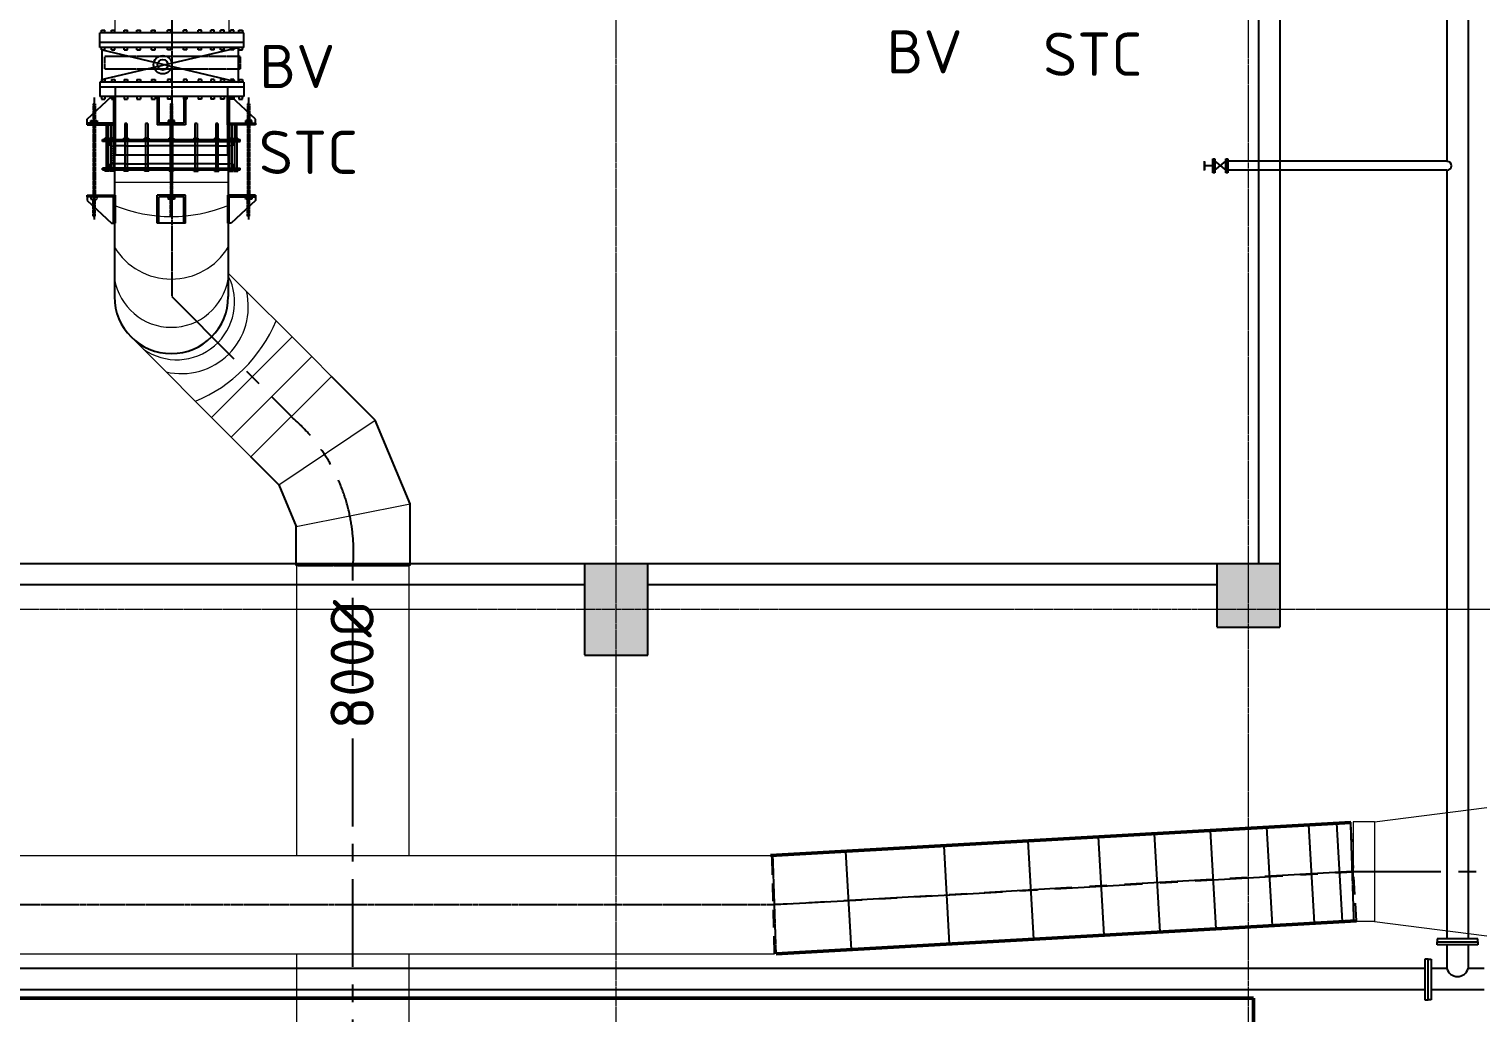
# Model space of a CAD drawing. Header units: inches. Extents: x 86328 to 235202, y 68629 to 184293.
# Drawn here: x 177821 to 188156, y 118070 to 125070 of the extents above; entities that cross this region are included whole.
import ezdxf

# ---------------------------------------------------------------- set-up
doc = ezdxf.new("R2010")
doc.units = ezdxf.units.IN
doc.header["$MEASUREMENT"] = 0
for name, pattern in [('CENTER', [2, 1.25, -0.25, 0.25, -0.25]), ('HIDDEN', [0.375, 0.25, -0.125]), ('PHANTOM2', [1.25, 0.625, -0.125, 0.125, -0.125, 0.125, -0.125])]:
    doc.linetypes.add(name, pattern=pattern)
for name, color, linetype, lineweight in [('.5', 8, 'Continuous', 0), ('DIM', 251, 'Continuous', 0), ('hid', 8, 'HIDDEN', 0), ('MECHANICAL', 8, 'Continuous', 0), ('plan', 8, 'Continuous', 0)]:
    doc.layers.add(name, color=color, linetype=linetype, lineweight=lineweight)
for name, color, linetype in [('1', 1, 'CENTER'), ('2', 2, 'HIDDEN'), ('pipes', 2, 'Continuous'), ('sleeve type coupling', 1, 'Continuous'), ('steel elbow 45deg', 3, 'Continuous'), ('steel elbow 90deg', 3, 'Continuous'), ('text', 3, 'Continuous')]:
    doc.layers.add(name, color=color, linetype=linetype)
doc.styles.add('ISO', font='isocpeur.ttf')

msp = doc.modelspace()

# ---------------------------------------------------------------- hatches: boundary and pattern name
at = {"layer": 'DIM', "linetype": 'HIDDEN', "lineweight": 25, "ltscale": 10}
for points in [[(182226, 121265), (181776, 121265), (181776, 120615), (182226, 120615)], [(186726, 121265), (186276, 121265), (186276, 120815), (186726, 120815)]]:
    msp.add_hatch(color=8, dxfattribs=at).paths.add_polyline_path(points)

# ---------------------------------------------------------------- linework, layer by layer
at = {"layer": '.5', "color": 8, "linetype": 'CENTER', "ltscale": 10}
for p, q in [((182001, 116744), (182001, 148029)), ((186501, 116744), (186501, 148029)), ((193392, 120941), (128878, 120941))]:
    msp.add_line(p, q, dxfattribs=at)
at = {"color": 8, "linetype": 'PHANTOM2', "ltscale": 20}
for p, q in [((178838, 146211), (178838, 123166)), ((144984, 118840), (183127, 118840))]:
    msp.add_line(p, q, dxfattribs=at)
at = {"color": 8}
for p, q in [((178337, 125061), (178361, 125061)), ((178337, 125043), (178337, 125061)), ((178361, 125043), (178361, 125061)), ((178409, 125061), (178433, 125061)), ((178409, 125043), (178409, 125061)), ((178433, 125043), (178433, 125061)), ((178499, 125061), (178523, 125061)), ((178499, 125043), (178499, 125061)), ((178523, 125043), (178523, 125061)), ((178589, 125061), (178614, 125061)), ((178589, 125043), (178589, 125061)), ((178614, 125043), (178614, 125061)), ((178694, 125061), (178719, 125061)), ((178694, 125043), (178694, 125061)), ((178719, 125043), (178719, 125061)), ((178807, 125043), (178807, 125061)), ((178831, 125061), (178807, 125061)), ((178831, 125043), (178831, 125061)), ((178920, 125043), (178920, 125061)), ((178944, 125061), (178920, 125061)), ((178944, 125043), (178944, 125061)), ((179025, 125043), (179025, 125061)), ((179049, 125061), (179025, 125061)), ((179049, 125043), (179049, 125061)), ((179115, 125043), (179115, 125061)), ((179140, 125061), (179115, 125061)), ((179140, 125043), (179140, 125061)), ((179185, 125043), (179185, 125061)), ((179209, 125061), (179185, 125061)), ((179209, 125043), (179209, 125061)), ((179254, 125043), (179254, 125061)), ((179278, 125061), (179254, 125061)), ((179278, 125043), (179278, 125061)), ((179315, 125043), (179315, 125061)), ((179315, 125061), (179340, 125061)), ((179340, 125061), (179340, 125043)), ((179350, 125043), (178325, 125043)), ((178325, 124939), (178325, 125043)), ((179350, 124975), (178325, 124975)), ((179350, 124939), (179350, 125043)), ((179350, 124939), (178325, 124939)), ((178337, 124710), (179313, 124939)), ((178337, 124922), (178337, 124939)), ((178337, 124922), (178361, 124922)), ((178341, 124922), (179313, 124693)), ((178341, 124692), (178341, 124922)), ((178361, 124922), (178361, 124939)), ((178409, 124922), (178409, 124939)), ((178409, 124922), (178433, 124922)), ((178433, 124922), (178433, 124939)), ((178499, 124922), (178499, 124939)), ((178499, 124922), (178523, 124922)), ((178523, 124922), (178523, 124939)), ((178589, 124922), (178589, 124939)), ((178589, 124922), (178614, 124922)), ((178614, 124922), (178614, 124939)), ((178694, 124922), (178694, 124939)), ((178694, 124922), (178719, 124922)), ((178719, 124922), (178719, 124939)), ((178807, 124922), (178807, 124939)), ((178831, 124922), (178807, 124922)), ((178831, 124922), (178831, 124939)), ((178920, 124922), (178920, 124939)), ((178944, 124922), (178920, 124922)), ((178944, 124922), (178944, 124939)), ((179025, 124922), (179025, 124939)), ((179049, 124922), (179025, 124922)), ((179049, 124922), (179049, 124939)), ((179115, 124922), (179115, 124939)), ((179140, 124922), (179115, 124922)), ((179140, 124922), (179140, 124939)), ((179185, 124922), (179185, 124939)), ((179209, 124922), (179185, 124922)), ((179209, 124922), (179209, 124939)), ((179254, 124922), (179254, 124939)), ((179278, 124922), (179254, 124922)), ((179278, 124922), (179278, 124939)), ((179313, 124693), (179313, 124939)), ((179315, 124922), (179315, 124939)), ((179315, 124922), (179340, 124922)), ((179340, 124922), (179340, 124939)), ((178325, 124693), (178325, 124589)), ((179350, 124693), (178325, 124693)), ((179350, 124657), (178325, 124657)), ((178337, 124711), (178361, 124711)), ((178337, 124711), (178337, 124693)), ((178361, 124711), (178361, 124693)), ((178409, 124711), (178433, 124711)), ((178409, 124711), (178409, 124693)), ((178433, 124711), (178433, 124693)), ((178499, 124711), (178523, 124711)), ((178499, 124711), (178499, 124693)), ((178523, 124711), (178523, 124693)), ((178589, 124711), (178614, 124711)), ((178589, 124711), (178589, 124693)), ((178614, 124711), (178614, 124693)), ((178694, 124711), (178719, 124711)), ((178694, 124711), (178694, 124693)), ((178719, 124711), (178719, 124693)), ((178807, 124711), (178807, 124693)), ((178831, 124711), (178807, 124711)), ((178831, 124711), (178831, 124693)), ((178920, 124711), (178920, 124693)), ((178944, 124711), (178920, 124711)), ((178944, 124711), (178944, 124693)), ((179025, 124711), (179025, 124693)), ((179049, 124711), (179025, 124711)), ((179049, 124711), (179049, 124693)), ((179115, 124711), (179115, 124693)), ((179140, 124711), (179115, 124711)), ((179140, 124711), (179140, 124693)), ((179185, 124711), (179185, 124693)), ((179209, 124711), (179185, 124711)), ((179209, 124711), (179209, 124693)), ((179254, 124711), (179254, 124693)), ((179278, 124711), (179254, 124711)), ((179278, 124711), (179278, 124693)), ((179315, 124711), (179315, 124693)), ((179315, 124711), (179340, 124711)), ((179340, 124711), (179340, 124693)), ((179350, 124693), (179350, 124589)), ((178234, 124429), (178409, 124589)), ((179350, 124589), (178325, 124589)), ((178337, 124589), (178337, 124572)), ((178337, 124572), (178361, 124572)), ((178361, 124589), (178361, 124572)), ((178409, 124589), (178409, 124572)), ((178409, 124589), (178434, 124589)), ((178409, 124572), (178433, 124572)), ((178434, 124589), (178422, 124589)), ((178422, 124589), (178422, 124401)), ((178433, 124589), (178433, 124572)), ((178434, 124389), (178434, 124589)), ((178499, 124589), (178499, 124572)), ((178499, 124572), (178523, 124572)), ((178523, 124589), (178523, 124572)), ((178589, 124589), (178589, 124572)), ((178589, 124572), (178614, 124572)), ((178614, 124589), (178614, 124572)), ((178694, 124589), (178694, 124572)), ((178694, 124572), (178719, 124572)), ((178719, 124589), (178719, 124572)), ((178734, 124589), (178734, 124389)), ((178934, 124589), (178734, 124589)), ((178746, 124589), (178746, 124401)), ((178807, 124589), (178807, 124572)), ((178831, 124572), (178807, 124572)), ((178831, 124589), (178831, 124572)), ((178920, 124589), (178920, 124572)), ((178944, 124572), (178920, 124572)), ((178922, 124589), (178922, 124401)), ((178934, 124589), (178934, 124389)), ((178944, 124589), (178944, 124572)), ((179025, 124589), (179025, 124572)), ((179049, 124572), (179025, 124572)), ((179049, 124589), (179049, 124572)), ((179115, 124589), (179115, 124572)), ((179140, 124572), (179115, 124572)), ((179140, 124589), (179140, 124572)), ((179185, 124589), (179185, 124572)), ((179209, 124572), (179185, 124572)), ((179209, 124589), (179209, 124572)), ((179259, 124589), (179234, 124589)), ((179234, 124589), (179246, 124589)), ((179234, 124389), (179234, 124589)), ((179246, 124589), (179246, 124401)), ((179254, 124589), (179254, 124572)), ((179278, 124572), (179254, 124572)), ((179434, 124429), (179259, 124589)), ((179278, 124589), (179278, 124572)), ((179315, 124589), (179315, 124572)), ((179315, 124572), (179340, 124572)), ((179340, 124572), (179340, 124589)), ((178234, 124389), (178234, 124429)), ((178422, 124401), (178234, 124401)), ((178234, 124401), (178234, 124389)), ((178234, 124389), (178434, 124389)), ((178734, 124429), (178746, 124429)), ((178934, 124389), (178734, 124389)), ((178922, 124401), (178746, 124401)), ((178922, 124429), (178934, 124429)), ((179434, 124389), (179234, 124389)), ((179246, 124401), (179434, 124401)), ((179434, 124389), (179434, 124429)), ((179434, 124401), (179434, 124389)), ((178234, 123889), (178234, 123849)), ((178234, 123877), (178234, 123889)), ((178234, 123889), (178434, 123889)), ((178422, 123877), (178234, 123877)), ((178234, 123849), (178409, 123689)), ((178422, 123689), (178422, 123877)), ((178434, 123889), (178434, 123689)), ((178734, 123689), (178734, 123889)), ((178934, 123889), (178734, 123889)), ((178734, 123849), (178746, 123849)), ((178746, 123689), (178746, 123877)), ((178922, 123877), (178746, 123877)), ((178922, 123689), (178922, 123877)), ((178922, 123849), (178934, 123849)), ((178934, 123689), (178934, 123889)), ((179434, 123889), (179234, 123889)), ((179234, 123889), (179234, 123689)), ((179246, 123689), (179246, 123877)), ((179246, 123877), (179434, 123877)), ((179434, 123849), (179259, 123689)), ((179434, 123889), (179434, 123849)), ((179434, 123877), (179434, 123889)), ((178409, 123689), (178434, 123689)), ((178434, 123689), (178422, 123689)), ((178934, 123689), (178734, 123689)), ((179259, 123689), (179234, 123689)), ((179234, 123689), (179246, 123689))]:
    msp.add_line(p, q, dxfattribs=at)
at = {"color": 8, "linetype": 'HIDDEN'}
for p, q in [((179206, 124875), (178361, 124875)), ((178361, 124785), (178361, 124875)), ((179327, 124875), (179206, 124875)), ((179327, 124785), (179327, 124875)), ((179206, 124785), (178361, 124785)), ((179327, 124785), (179206, 124785))]:
    msp.add_line(p, q, dxfattribs=at)
at = {"color": 8, "linetype": 'CENTER', "ltscale": 500}
for p, q in [((178838, 123166), (179688, 122316)), ((180127, 116397), (180127, 121255)), ((187241, 119075), (183127, 118840)), ((183127, 118840), (187241, 119074)), ((187246, 119075), (189991, 119075))]:
    msp.add_line(p, q, dxfattribs=at)
at = {"color": 8}
for radius in [65.7, 37.5]:
    msp.add_circle((178773, 124816), radius, dxfattribs=at)
at = {"color": 8, "linetype": 'CENTER', "ltscale": 500}
msp.add_arc((178865, 121350), 1266, 355.5215, 49.4785, dxfattribs=at)
at = {"layer": '1', "color": 8}
for p, q in [((178278, 124539), (178278, 123877)), ((178278, 124539), (178278, 124419)), ((178278, 124539), (178291, 124539)), ((178291, 124539), (178291, 123877)), ((178291, 124539), (178291, 124419)), ((178827, 124539), (178827, 123877)), ((178827, 124539), (178841, 124539)), ((178841, 124539), (178841, 123877)), ((179377, 124539), (179377, 123877)), ((179377, 124539), (179377, 124419)), ((179391, 124539), (179377, 124539)), ((179391, 124539), (179391, 123877)), ((179391, 124539), (179391, 124419)), ((178291, 124468), (178278, 124468)), ((178291, 124468), (178278, 124468)), ((178291, 124464), (178278, 124464)), ((178291, 124464), (178278, 124464)), ((178291, 124460), (178278, 124460)), ((178291, 124460), (178278, 124460)), ((178291, 124460), (178278, 124460)), ((178291, 124460), (178278, 124460)), ((178291, 124456), (178278, 124456)), ((178291, 124456), (178278, 124456)), ((178291, 124452), (178278, 124452)), ((178291, 124452), (178278, 124452)), ((178291, 124448), (178278, 124448)), ((178291, 124448), (178278, 124448)), ((178291, 124444), (178278, 124444)), ((178291, 124444), (178278, 124444)), ((178291, 124439), (178278, 124439)), ((178291, 124439), (178278, 124439)), ((178291, 124435), (178278, 124435)), ((178291, 124435), (178278, 124435)), ((178291, 124431), (178278, 124431)), ((178291, 124431), (178278, 124431)), ((178827, 124448), (178841, 124448)), ((178827, 124448), (178841, 124448)), ((178827, 124444), (178841, 124444)), ((178827, 124444), (178841, 124444)), ((178827, 124439), (178841, 124439)), ((178827, 124439), (178841, 124439)), ((178827, 124435), (178841, 124435)), ((178827, 124435), (178841, 124435)), ((178827, 124431), (178841, 124431)), ((178827, 124431), (178841, 124431)), ((179377, 124468), (179391, 124468)), ((179377, 124468), (179391, 124468)), ((179377, 124464), (179391, 124464)), ((179377, 124464), (179391, 124464)), ((179377, 124460), (179391, 124460)), ((179377, 124460), (179391, 124460)), ((179377, 124460), (179391, 124460)), ((179377, 124460), (179391, 124460)), ((179377, 124456), (179391, 124456)), ((179377, 124456), (179391, 124456)), ((179377, 124452), (179391, 124452)), ((179377, 124452), (179391, 124452)), ((179377, 124448), (179391, 124448)), ((179377, 124448), (179391, 124448)), ((179377, 124444), (179391, 124444)), ((179377, 124444), (179391, 124444)), ((179377, 124439), (179391, 124439)), ((179377, 124439), (179391, 124439)), ((179377, 124435), (179391, 124435)), ((179377, 124435), (179391, 124435)), ((179377, 124431), (179391, 124431)), ((179377, 124431), (179391, 124431)), ((178261, 124401), (178261, 124419)), ((178261, 124419), (178307, 124419)), ((178307, 124401), (178261, 124401)), ((178269, 124419), (178269, 124401)), ((178269, 124419), (178269, 124401)), ((178291, 124427), (178278, 124427)), ((178291, 124427), (178278, 124427)), ((178291, 124423), (178278, 124423)), ((178291, 124423), (178278, 124423)), ((178291, 124419), (178278, 124419)), ((178291, 124419), (178278, 124419)), ((178291, 124399), (178278, 124399)), ((178291, 124399), (178278, 124399)), ((178291, 124395), (178278, 124395)), ((178291, 124395), (178278, 124395)), ((178291, 124390), (178278, 124390)), ((178291, 124390), (178278, 124390)), ((178291, 124386), (178278, 124386)), ((178291, 124386), (178278, 124386)), ((178291, 124382), (178278, 124382)), ((178291, 124382), (178278, 124382)), ((178291, 124378), (178278, 124378)), ((178291, 124378), (178278, 124378)), ((178291, 124374), (178278, 124374)), ((178291, 124374), (178278, 124374)), ((178299, 124419), (178299, 124401)), ((178299, 124419), (178299, 124401)), ((178307, 124419), (178307, 124401)), ((178857, 124419), (178811, 124419)), ((178811, 124419), (178811, 124401)), ((178857, 124419), (178811, 124419)), ((178811, 124419), (178811, 124401)), ((178811, 124401), (178857, 124401)), ((178811, 124401), (178857, 124401)), ((178819, 124419), (178819, 124401)), ((178819, 124419), (178819, 124401)), ((178827, 124427), (178841, 124427)), ((178827, 124427), (178841, 124427)), ((178827, 124423), (178841, 124423)), ((178827, 124423), (178841, 124423)), ((178827, 124419), (178841, 124419)), ((178827, 124419), (178841, 124419)), ((178827, 124399), (178841, 124399)), ((178827, 124399), (178841, 124399)), ((178827, 124395), (178841, 124395)), ((178827, 124395), (178841, 124395)), ((178827, 124390), (178841, 124390)), ((178827, 124390), (178841, 124390)), ((178827, 124386), (178841, 124386)), ((178827, 124386), (178841, 124386)), ((178827, 124382), (178841, 124382)), ((178827, 124382), (178841, 124382)), ((178827, 124378), (178841, 124378)), ((178827, 124378), (178841, 124378)), ((178827, 124374), (178841, 124374)), ((178827, 124374), (178841, 124374)), ((178827, 124370), (178841, 124370)), ((178827, 124370), (178841, 124370)), ((178849, 124419), (178849, 124401)), ((178849, 124419), (178849, 124401)), ((178857, 124401), (178857, 124419)), ((178857, 124401), (178857, 124419)), ((179407, 124419), (179361, 124419)), ((179361, 124419), (179361, 124401)), ((179361, 124401), (179407, 124401)), ((179369, 124419), (179369, 124401)), ((179369, 124419), (179369, 124401)), ((179377, 124427), (179391, 124427)), ((179377, 124427), (179391, 124427)), ((179377, 124423), (179391, 124423)), ((179377, 124423), (179391, 124423)), ((179377, 124419), (179391, 124419)), ((179377, 124419), (179391, 124419)), ((179377, 124399), (179391, 124399)), ((179377, 124399), (179391, 124399)), ((179377, 124395), (179391, 124395)), ((179377, 124395), (179391, 124395)), ((179377, 124390), (179391, 124390)), ((179377, 124390), (179391, 124390)), ((179377, 124386), (179391, 124386)), ((179377, 124386), (179391, 124386)), ((179377, 124382), (179391, 124382)), ((179377, 124382), (179391, 124382)), ((179377, 124378), (179391, 124378)), ((179377, 124378), (179391, 124378)), ((179377, 124374), (179391, 124374)), ((179377, 124374), (179391, 124374)), ((179399, 124419), (179399, 124401)), ((179399, 124419), (179399, 124401)), ((179407, 124401), (179407, 124419)), ((178269, 123860), (178269, 123877)), ((178269, 123860), (178269, 123877)), ((178291, 123908), (178278, 123908)), ((178291, 123908), (178278, 123908)), ((178291, 123904), (178278, 123904)), ((178291, 123904), (178278, 123904)), ((178291, 123900), (178278, 123900)), ((178291, 123900), (178278, 123900)), ((178291, 123896), (178278, 123896)), ((178291, 123896), (178278, 123896)), ((178291, 123892), (178278, 123892)), ((178291, 123892), (178278, 123892)), ((178291, 123888), (178278, 123888)), ((178291, 123888), (178278, 123888)), ((178291, 123884), (178278, 123884)), ((178291, 123884), (178278, 123884)), ((178291, 123880), (178278, 123880)), ((178291, 123880), (178278, 123880)), ((178278, 123739), (178278, 123860)), ((178291, 123859), (178278, 123859)), ((178291, 123859), (178278, 123859)), ((178291, 123855), (178278, 123855)), ((178291, 123855), (178278, 123855)), ((178291, 123851), (178278, 123851)), ((178291, 123851), (178278, 123851)), ((178291, 123847), (178278, 123847)), ((178291, 123847), (178278, 123847)), ((178291, 123843), (178278, 123843)), ((178291, 123843), (178278, 123843)), ((178291, 123839), (178278, 123839)), ((178291, 123839), (178278, 123839)), ((178291, 123835), (178278, 123835)), ((178291, 123835), (178278, 123835)), ((178291, 123831), (178278, 123831)), ((178291, 123831), (178278, 123831)), ((178291, 123827), (178278, 123827)), ((178291, 123827), (178278, 123827)), ((178291, 123823), (178278, 123823)), ((178291, 123823), (178278, 123823)), ((178291, 123818), (178278, 123818)), ((178291, 123818), (178278, 123818)), ((178291, 123818), (178278, 123818)), ((178291, 123818), (178278, 123818)), ((178291, 123814), (178278, 123814)), ((178291, 123814), (178278, 123814)), ((178291, 123739), (178291, 123860)), ((178299, 123860), (178299, 123877)), ((178299, 123860), (178299, 123877)), ((178811, 123860), (178811, 123877)), ((178811, 123877), (178857, 123877)), ((178811, 123860), (178811, 123877)), ((178811, 123877), (178857, 123877)), ((178857, 123860), (178811, 123860)), ((178857, 123860), (178811, 123860)), ((178819, 123860), (178819, 123877)), ((178819, 123860), (178819, 123877)), ((178827, 123896), (178841, 123896)), ((178827, 123896), (178841, 123896)), ((178827, 123892), (178841, 123892)), ((178827, 123892), (178841, 123892)), ((178827, 123888), (178841, 123888)), ((178827, 123888), (178841, 123888)), ((178827, 123884), (178841, 123884)), ((178827, 123884), (178841, 123884)), ((178827, 123880), (178841, 123880)), ((178827, 123880), (178841, 123880)), ((178827, 123739), (178827, 123860)), ((178827, 123859), (178841, 123859)), ((178827, 123859), (178841, 123859)), ((178827, 123855), (178841, 123855)), ((178827, 123855), (178841, 123855)), ((178827, 123851), (178841, 123851)), ((178827, 123851), (178841, 123851)), ((178827, 123847), (178841, 123847)), ((178827, 123847), (178841, 123847)), ((178841, 123739), (178841, 123860)), ((178849, 123860), (178849, 123877)), ((178849, 123860), (178849, 123877)), ((178857, 123877), (178857, 123860)), ((178857, 123877), (178857, 123860)), ((179369, 123860), (179369, 123877)), ((179369, 123860), (179369, 123877)), ((179377, 123908), (179391, 123908)), ((179377, 123908), (179391, 123908)), ((179377, 123904), (179391, 123904)), ((179377, 123904), (179391, 123904)), ((179377, 123900), (179391, 123900)), ((179377, 123900), (179391, 123900)), ((179377, 123896), (179391, 123896)), ((179377, 123896), (179391, 123896)), ((179377, 123892), (179391, 123892)), ((179377, 123892), (179391, 123892)), ((179377, 123888), (179391, 123888)), ((179377, 123888), (179391, 123888)), ((179377, 123884), (179391, 123884)), ((179377, 123884), (179391, 123884)), ((179377, 123880), (179391, 123880)), ((179377, 123880), (179391, 123880)), ((179377, 123739), (179377, 123860)), ((179377, 123859), (179391, 123859)), ((179377, 123859), (179391, 123859)), ((179377, 123855), (179391, 123855)), ((179377, 123855), (179391, 123855)), ((179377, 123851), (179391, 123851)), ((179377, 123851), (179391, 123851)), ((179377, 123847), (179391, 123847)), ((179377, 123847), (179391, 123847)), ((179377, 123843), (179391, 123843)), ((179377, 123843), (179391, 123843)), ((179377, 123839), (179391, 123839)), ((179377, 123839), (179391, 123839)), ((179377, 123835), (179391, 123835)), ((179377, 123835), (179391, 123835)), ((179377, 123831), (179391, 123831)), ((179377, 123831), (179391, 123831)), ((179377, 123827), (179391, 123827)), ((179377, 123827), (179391, 123827)), ((179377, 123823), (179391, 123823)), ((179377, 123823), (179391, 123823)), ((179377, 123818), (179391, 123818)), ((179377, 123818), (179391, 123818)), ((179377, 123818), (179391, 123818)), ((179377, 123818), (179391, 123818)), ((179377, 123814), (179391, 123814)), ((179377, 123814), (179391, 123814)), ((179391, 123739), (179391, 123860)), ((179399, 123860), (179399, 123877)), ((179399, 123860), (179399, 123877)), ((178291, 123811), (178278, 123811)), ((178291, 123811), (178278, 123811)), ((178291, 123806), (178278, 123806)), ((178291, 123806), (178278, 123806)), ((178291, 123806), (178278, 123806)), ((178291, 123806), (178278, 123806)), ((178278, 123739), (178291, 123739)), ((178827, 123739), (178841, 123739)), ((178827, 123739), (178841, 123739)), ((179377, 123811), (179391, 123811)), ((179377, 123811), (179391, 123811)), ((179377, 123806), (179391, 123806)), ((179377, 123806), (179391, 123806)), ((179377, 123806), (179391, 123806)), ((179377, 123806), (179391, 123806)), ((179391, 123739), (179377, 123739))]:
    msp.add_line(p, q, dxfattribs=at)
at = {"layer": '1', "color": 8, "linetype": 'CENTER', "ltscale": 0.09}
for p, q in [((178284, 124584), (178284, 123714)), ((178834, 123739), (178834, 124539)), ((179384, 124584), (179384, 123714))]:
    msp.add_line(p, q, dxfattribs=at)
at = {"layer": '1', "color": 8, "linetype": 'HIDDEN', "ltscale": 0.009}
for p, q in [((178278, 124401), (178278, 124419)), ((178291, 124415), (178278, 124415)), ((178291, 124415), (178278, 124415)), ((178291, 124411), (178278, 124411)), ((178291, 124411), (178278, 124411)), ((178291, 124407), (178278, 124407)), ((178291, 124407), (178278, 124407)), ((178291, 124403), (178278, 124403)), ((178291, 124403), (178278, 124403)), ((178291, 124401), (178291, 124419)), ((178827, 124401), (178827, 124419)), ((178827, 124415), (178841, 124415)), ((178827, 124415), (178841, 124415)), ((178827, 124411), (178841, 124411)), ((178827, 124411), (178841, 124411)), ((178827, 124407), (178841, 124407)), ((178827, 124407), (178841, 124407)), ((178827, 124403), (178841, 124403)), ((178827, 124403), (178841, 124403)), ((178841, 124401), (178841, 124419)), ((179377, 124401), (179377, 124419)), ((179377, 124415), (179391, 124415)), ((179377, 124415), (179391, 124415)), ((179377, 124411), (179391, 124411)), ((179377, 124411), (179391, 124411)), ((179377, 124407), (179391, 124407)), ((179377, 124407), (179391, 124407)), ((179377, 124403), (179391, 124403)), ((179377, 124403), (179391, 124403)), ((179391, 124401), (179391, 124419)), ((178278, 123877), (178278, 123860)), ((178291, 123876), (178278, 123876)), ((178291, 123876), (178278, 123876)), ((178291, 123872), (178278, 123872)), ((178291, 123872), (178278, 123872)), ((178291, 123867), (178278, 123867)), ((178291, 123867), (178278, 123867)), ((178291, 123863), (178278, 123863)), ((178291, 123863), (178278, 123863)), ((178291, 123877), (178291, 123860)), ((178827, 123877), (178827, 123860)), ((178827, 123876), (178841, 123876)), ((178827, 123876), (178841, 123876)), ((178827, 123872), (178841, 123872)), ((178827, 123872), (178841, 123872)), ((178827, 123867), (178841, 123867)), ((178827, 123867), (178841, 123867)), ((178827, 123863), (178841, 123863)), ((178827, 123863), (178841, 123863)), ((178841, 123877), (178841, 123860)), ((179377, 123877), (179377, 123860)), ((179377, 123876), (179391, 123876)), ((179377, 123876), (179391, 123876)), ((179377, 123872), (179391, 123872)), ((179377, 123872), (179391, 123872)), ((179377, 123867), (179391, 123867)), ((179377, 123867), (179391, 123867)), ((179377, 123863), (179391, 123863)), ((179377, 123863), (179391, 123863)), ((179391, 123877), (179391, 123860))]:
    msp.add_line(p, q, dxfattribs=at)
at = {"layer": '1', "color": 8}
for points in [[(178261, 123877), (178261, 123860), (178307, 123860), (178307, 123877)], [(178261, 123877), (178261, 123860), (178307, 123860), (178307, 123877)], [(179407, 123877), (179407, 123860), (179361, 123860), (179361, 123877)], [(179407, 123877), (179407, 123860), (179361, 123860), (179361, 123877)]]:
    msp.add_lwpolyline(points, close=True, dxfattribs=at)
at = {"layer": '2', "color": 8, "linetype": 'HIDDEN', "ltscale": 500}
msp.add_line((178434, 124176), (179234, 124176), dxfattribs=at)
at = {"layer": '2', "color": 8}
for p, q in [((179728, 121252), (180528, 121252)), ((187252, 118725), (187229, 119429)), ((183139, 118490), (183116, 119190))]:
    msp.add_line(p, q, dxfattribs=at)
at = {"layer": 'DIM', "color": 8, "linetype": 'HIDDEN', "lineweight": 25, "ltscale": 10}
for p, q in [((186576, 121265), (186576, 127065)), ((186726, 121265), (186726, 127065)), ((186276, 121265), (150726, 121265)), ((182226, 121265), (181776, 121265)), ((181776, 121265), (181776, 120615)), ((182226, 120615), (182226, 121265)), ((186726, 121265), (186276, 121265)), ((186276, 121265), (186276, 120815)), ((186726, 120815), (186726, 121265)), ((181776, 121115), (177726, 121115)), ((186276, 121115), (182226, 121115)), ((186276, 120815), (186726, 120815)), ((181776, 120615), (182226, 120615))]:
    msp.add_line(p, q, dxfattribs=at)
at = {"layer": 'DIM', "color": 8, "linetype": 'Continuous'}
for p, q in [((186726, 127065), (186726, 124065)), ((186355, 124066), (186355, 124129))]:
    msp.add_line(p, q, dxfattribs=at)
at = {"layer": 'DIM', "color": 8}
for p, q in [((178432, 126413), (178432, 125043)), ((179243, 125323), (179243, 125043)), ((178432, 125043), (179243, 125043)), ((179239, 123977), (178429, 123977)), ((179834, 122739), (179239, 123334)), ((179261, 122166), (178548, 122880)), ((179694, 122880), (179121, 122307)), ((179261, 122166), (179834, 122739)), ((179975, 122599), (179835, 122739)), ((179975, 122599), (179401, 122026)), ((179599, 121828), (180286, 122288)), ((179261, 122166), (179401, 122026)), ((179722, 121531), (180533, 121692)), ((180533, 121252), (179722, 121252)), ((179728, 119190), (179728, 121252)), ((180528, 119190), (180528, 121252)), ((187247, 119430), (187247, 118720)), ((166953, 119190), (183127, 119190)), ((187397, 118720), (187247, 118720)), ((187397, 118720), (188197, 118618)), ((166953, 118490), (183127, 118490)), ((179727, 117760), (179727, 118490)), ((180527, 117760), (180527, 118490))]:
    msp.add_line(p, q, dxfattribs=at)
at = {"layer": 'DIM', "color": 8, "ltscale": 200}
for q in [(188197, 119531), (187247, 119430), (187397, 118720)]:
    msp.add_line((187397, 119430), q, dxfattribs=at)
at = {"layer": 'DIM', "color": 8, "lineweight": 50}
for p, q in [((187230, 119425), (183099, 119189)), ((187270, 118726), (183139, 118490))]:
    msp.add_line(p, q, dxfattribs=at)
at = {"layer": 'DIM', "color": 8}
for centre, radius, start, end in [((178834, 124807), 1071, 247.7777, 292.2223), ((178834, 123766), 475, 211.4923, 328.5077), ((178873, 123128), 411, 234.6634, 26.8446), ((178834, 123359), 411, 189.6634, 350.3366), ((178907, 123093), 475, 256.4923, 13.5077), ((178592, 123409), 1071, 292.7777, 337.2223)]:
    msp.add_arc(centre, radius, start, end, dxfattribs=at)
at = {"layer": 'hid', "color": 8, "ltscale": 0.1}
for p, q in [((178403, 124239), (178419, 124239)), ((178403, 124239), (178419, 124239)), ((178403, 124239), (178419, 124239)), ((178415, 124112), (178415, 124239)), ((179265, 124239), (179249, 124239)), ((179265, 124239), (179249, 124239)), ((179265, 124239), (179249, 124239)), ((179253, 124112), (179253, 124239)), ((178403, 124112), (178419, 124112)), ((178403, 124112), (178419, 124112)), ((178403, 124112), (178419, 124112)), ((179265, 124112), (179249, 124112)), ((179265, 124112), (179249, 124112)), ((179265, 124112), (179249, 124112))]:
    msp.add_line(p, q, dxfattribs=at)
at = {"layer": 'MECHANICAL', "color": 8, "linetype": 'Continuous', "ltscale": 10}
for p, q in [((179234, 124589), (179234, 124493)), ((178434, 123869), (178434, 123752))]:
    msp.add_line(p, q, dxfattribs=at)
at = {"layer": 'pipes', "color": 8, "ltscale": 2000}
for p, q in [((187914, 139293), (187914, 124129)), ((188064, 139293), (188064, 118598)), ((178434, 124657), (178434, 124176)), ((179234, 124657), (179234, 124176)), ((187914, 124129), (186355, 124129)), ((187914, 124066), (186355, 124066)), ((187914, 124066), (187914, 118598)), ((188134, 118598), (187845, 118598)), ((187845, 118598), (187845, 118575)), ((187845, 118575), (188134, 118575)), ((187845, 118553), (187845, 118575)), ((187845, 118575), (188134, 118575)), ((188134, 118553), (187845, 118553)), ((187914, 118553), (187914, 118385)), ((188064, 118553), (188064, 118385)), ((188134, 118575), (188134, 118598)), ((188134, 118575), (188134, 118553)), ((187779, 118453), (187756, 118453)), ((187756, 118453), (187756, 118164)), ((187779, 118164), (187779, 118453)), ((187779, 118453), (187801, 118453)), ((187779, 118164), (187779, 118453)), ((187801, 118453), (187801, 118164)), ((187756, 118385), (166692, 118385)), ((187914, 118385), (187801, 118385)), ((188178, 118385), (188064, 118385)), ((187756, 118235), (166697, 118235)), ((188178, 118235), (187801, 118235)), ((187756, 118164), (187779, 118164)), ((187801, 118164), (187779, 118164))]:
    msp.add_line(p, q, dxfattribs=at)
for centre, radius, start, end in [((187914, 124097), 31.5, 270, 90), ((187989, 118406), 77.7, 195.2662, 344.7339)]:
    msp.add_arc(centre, radius, start, end, dxfattribs=at)
at = {"layer": 'plan', "color": 8, "lineweight": 50}
for p in [(175746, 118175), (186538, 115675)]:
    msp.add_line(p, (186538, 118175), dxfattribs=at)
at = {"layer": 'sleeve type coupling', "color": 8}
for p, q in [((178369, 124398), (178369, 124283)), ((178369, 124398), (178384, 124398)), ((178384, 124398), (178384, 124283)), ((178404, 124398), (178404, 124283)), ((178419, 124398), (178404, 124398)), ((178419, 124398), (178419, 124283)), ((178503, 124398), (178503, 124283)), ((178518, 124398), (178503, 124398)), ((178518, 124398), (178518, 124283)), ((178651, 124398), (178651, 124283)), ((178667, 124398), (178651, 124398)), ((178667, 124398), (178667, 124283)), ((178826, 124398), (178826, 124283)), ((178842, 124398), (178826, 124398)), ((178842, 124398), (178842, 124283)), ((179001, 124398), (179001, 124283)), ((179017, 124398), (179001, 124398)), ((179017, 124398), (179017, 124283)), ((179150, 124398), (179150, 124283)), ((179165, 124398), (179150, 124398)), ((179165, 124398), (179165, 124283)), ((179249, 124398), (179249, 124283)), ((179264, 124398), (179249, 124398)), ((179264, 124398), (179264, 124283)), ((179284, 124398), (179284, 124283)), ((179299, 124398), (179284, 124398)), ((179299, 124398), (179299, 124283)), ((178344, 124271), (178344, 124283)), ((178344, 124283), (179324, 124283)), ((178834, 124271), (178344, 124271)), ((178392, 124294), (178361, 124294)), ((178361, 124283), (178361, 124294)), ((178369, 124271), (178369, 124080)), ((178385, 124271), (178385, 124080)), ((178392, 124294), (178392, 124283)), ((178427, 124294), (178396, 124294)), ((178396, 124283), (178396, 124294)), ((178398, 124271), (178398, 124239)), ((178398, 124239), (178403, 124239)), ((178403, 124271), (178403, 124080)), ((178419, 124271), (178419, 124080)), ((178503, 124239), (178419, 124239)), ((178427, 124294), (178427, 124283)), ((178526, 124294), (178495, 124294)), ((178495, 124283), (178495, 124294)), ((178503, 124271), (178503, 124080)), ((178519, 124271), (178519, 124080)), ((178519, 124239), (178651, 124239)), ((178526, 124294), (178526, 124283)), ((178644, 124283), (178644, 124294)), ((178674, 124294), (178644, 124294)), ((178651, 124271), (178651, 124080)), ((178667, 124271), (178667, 124080)), ((178826, 124239), (178667, 124239)), ((178674, 124294), (178674, 124283)), ((178849, 124294), (178819, 124294)), ((178819, 124283), (178819, 124294)), ((178826, 124271), (178826, 124080)), ((178834, 124271), (179324, 124271)), ((178842, 124271), (178842, 124080)), ((179001, 124239), (178842, 124239)), ((178849, 124294), (178849, 124283)), ((178994, 124294), (179025, 124294)), ((178994, 124294), (178994, 124283)), ((179001, 124271), (179001, 124080)), ((179017, 124271), (179017, 124080)), ((179150, 124239), (179017, 124239)), ((179025, 124283), (179025, 124294)), ((179142, 124294), (179142, 124283)), ((179142, 124294), (179173, 124294)), ((179150, 124271), (179150, 124080)), ((179166, 124271), (179166, 124080)), ((179166, 124239), (179249, 124239)), ((179173, 124283), (179173, 124294)), ((179241, 124294), (179241, 124283)), ((179241, 124294), (179272, 124294)), ((179249, 124271), (179249, 124080)), ((179265, 124271), (179265, 124080)), ((179270, 124239), (179265, 124239)), ((179270, 124271), (179270, 124239)), ((179272, 124283), (179272, 124294)), ((179276, 124294), (179276, 124283)), ((179276, 124294), (179307, 124294)), ((179284, 124271), (179284, 124080)), ((179300, 124271), (179300, 124080)), ((179307, 124283), (179307, 124294)), ((179324, 124271), (179324, 124283)), ((178834, 124080), (178344, 124080)), ((178344, 124068), (178344, 124080)), ((178344, 124068), (179324, 124068)), ((178361, 124068), (178361, 124058)), ((178392, 124058), (178361, 124058)), ((178369, 124058), (178369, 124068)), ((178384, 124058), (178384, 124068)), ((178392, 124058), (178392, 124068)), ((178396, 124068), (178396, 124058)), ((178427, 124058), (178396, 124058)), ((178398, 124112), (178403, 124112)), ((178398, 124112), (178398, 124080)), ((178404, 124058), (178404, 124068)), ((178503, 124112), (178419, 124112)), ((178419, 124058), (178419, 124068)), ((178427, 124058), (178427, 124068)), ((178495, 124068), (178495, 124058)), ((178526, 124058), (178495, 124058)), ((178503, 124058), (178503, 124068)), ((178518, 124058), (178518, 124068)), ((178519, 124112), (178651, 124112)), ((178526, 124058), (178526, 124068)), ((178644, 124068), (178644, 124058)), ((178674, 124058), (178644, 124058)), ((178651, 124058), (178651, 124068)), ((178826, 124112), (178667, 124112)), ((178667, 124058), (178667, 124068)), ((178674, 124058), (178674, 124068)), ((178819, 124068), (178819, 124058)), ((178849, 124058), (178819, 124058)), ((178826, 124058), (178826, 124068)), ((178834, 124080), (179324, 124080)), ((179001, 124112), (178842, 124112)), ((178842, 124058), (178842, 124068)), ((178849, 124058), (178849, 124068)), ((178994, 124058), (178994, 124068)), ((178994, 124058), (179025, 124058)), ((179001, 124058), (179001, 124068)), ((179150, 124112), (179017, 124112)), ((179017, 124058), (179017, 124068)), ((179025, 124068), (179025, 124058)), ((179142, 124058), (179142, 124068)), ((179142, 124058), (179173, 124058)), ((179150, 124058), (179150, 124068)), ((179165, 124058), (179165, 124068)), ((179166, 124112), (179249, 124112)), ((179173, 124068), (179173, 124058)), ((179241, 124058), (179241, 124068)), ((179241, 124058), (179272, 124058)), ((179249, 124058), (179249, 124068)), ((179264, 124058), (179264, 124068)), ((179270, 124112), (179265, 124112)), ((179270, 124112), (179270, 124080)), ((179272, 124068), (179272, 124058)), ((179276, 124058), (179276, 124068)), ((179276, 124058), (179307, 124058)), ((179284, 124058), (179284, 124068)), ((179299, 124058), (179299, 124068)), ((179307, 124068), (179307, 124058)), ((179324, 124068), (179324, 124080))]:
    msp.add_line(p, q, dxfattribs=at)
at = {"layer": 'sleeve type coupling', "color": 8, "linetype": 'HIDDEN', "ltscale": 25}
for p, q in [((178503, 124239), (178519, 124239)), ((178651, 124239), (178667, 124239)), ((178826, 124239), (178842, 124239)), ((179017, 124239), (179001, 124239)), ((179166, 124239), (179150, 124239)), ((178503, 124112), (178519, 124112)), ((178651, 124112), (178667, 124112)), ((178826, 124112), (178842, 124112)), ((179017, 124112), (179001, 124112)), ((179166, 124112), (179150, 124112))]:
    msp.add_line(p, q, dxfattribs=at)
at = {"layer": 'steel elbow 45deg', "color": 8}
for p, q in [((186189, 124064), (186189, 124130)), ((186189, 124125), (186189, 124069)), ((186247, 124048), (186247, 124146)), ((186247, 124146), (186262, 124146)), ((186254, 124146), (186254, 124048)), ((186262, 124146), (186262, 124048)), ((186262, 124066), (186339, 124129)), ((186262, 124129), (186339, 124066)), ((186339, 124048), (186339, 124146)), ((186339, 124146), (186355, 124146)), ((186347, 124146), (186347, 124048)), ((186355, 124146), (186355, 124048)), ((186247, 124097), (186189, 124097)), ((186262, 124048), (186247, 124048)), ((186355, 124048), (186339, 124048)), ((180286, 122288), (179975, 122599)), ((180533, 121692), (180286, 122288)), ((179599, 121828), (179401, 122026)), ((179599, 121828), (179722, 121531)), ((180533, 121252), (180533, 121692)), ((179722, 121252), (179722, 121531))]:
    msp.add_line(p, q, dxfattribs=at)
at = {"layer": 'steel elbow 90deg', "color": 8}
for p, q in [((178429, 124176), (179239, 124176)), ((178429, 124176), (178429, 123166)), ((179239, 124176), (179239, 123166))]:
    msp.add_line(p, q, dxfattribs=at)
msp.add_arc((178834, 123166), 405, 180, 0, dxfattribs=at)
at = {"layer": 'text', "color": 8, "ltscale": 500}
for p, q in [((186271, 118669), (186231, 119368)), ((186671, 118692), (186631, 119391)), ((186970, 118709), (186930, 119408)), ((187170, 118720), (187130, 119419)), ((184973, 118595), (184933, 119294)), ((185473, 118623), (185433, 119322)), ((185872, 118646), (185832, 119345)), ((183675, 118521), (183635, 119219)), ((184374, 118561), (184334, 119259))]:
    msp.add_line(p, q, dxfattribs=at)
at = {"layer": 'text', "color": 8, "linetype": 'HIDDEN', "ltscale": 500}
for p, q in [((187270, 118726), (187230, 119425)), ((183127, 118490), (183110, 119189))]:
    msp.add_line(p, q, dxfattribs=at)

# ---------------------------------------------------------------- texts
at = {"layer": 'text', "color": 8, "style": 'ISO'}
for s, p in [('BV', (183926, 124754)), ('BV', (179461, 124650)), ('STC', (185039, 124737)), ('STC', (179457, 124039))]:
    msp.add_text(s, height=307.6, dxfattribs=at).set_placement(p)
msp.add_text('800%%C', height=307.6, rotation=90, dxfattribs=at).set_placement((180275, 120087))

doc.saveas('drawing.dxf')
